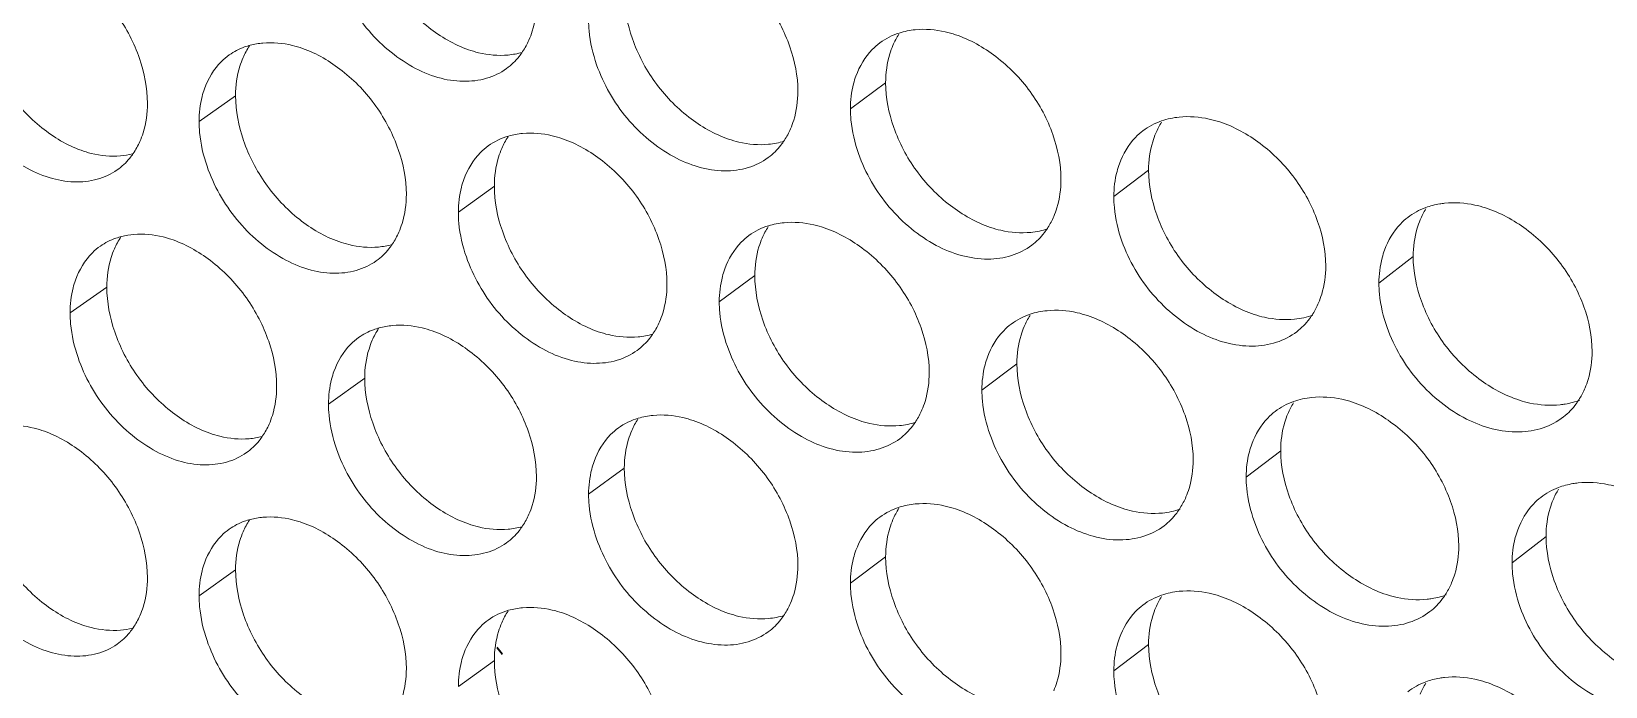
# Model space of a CAD drawing. Header units: millimetres. Extents: x 1177 to 4147, y 93 to 2194.
# Drawn here: x 2652.35 to 2678.5, y 990.17 to 1001.05 of the extents above; entities that cross this region are included whole.
import ezdxf

# ---------------------------------------------------------------- set-up
doc = ezdxf.new("R2010")
doc.units = ezdxf.units.MM
doc.header["$LTSCALE"] = 0.1
doc.layers.get('0').update_dxf_attribs({"lineweight": 13})
doc.layers.add('标注', color=251, linetype='Continuous', lineweight=9)

# ---------------------------------------------------------------- blocks, each defined once
blk = doc.blocks.new('02')
for points, knots in [([(4548.28, 1045.99), (4554.858, 1043.548), (4581.824, 1033.861), (4609.182, 1025.277), (4629.995, 1019.371)], [0, 0, 0, 0, 0.244897, 1, 1, 1, 1]), ([(4562.22, 1036.496), (4567.599, 1034.599), (4589.528, 1027.067), (4611.699, 1020.242), (4628.518, 1015.47)], [0, 0, 0, 0, 0.245995, 1, 1, 1, 1]), ([(4564.445, 1033.116), (4569.602, 1031.31), (4590.604, 1024.141), (4611.826, 1017.618), (4627.916, 1013.043)], [0, 0, 0, 0, 0.246202, 1, 1, 1, 1])]:
    blk.add_open_spline(points, degree=3, knots=knots)
at = {"layer": '标注'}
for p, q in [((4563.046, 1019.811), (4562.18, 1019.198)), ((4578.474, 1020.118), (4577.637, 1019.496)), ((4584.714, 1018.042), (4583.889, 1017.416)), ((4569.187, 1017.662), (4568.333, 1017.045)), ((4590.993, 1015.995), (4590.18, 1015.365)), ((4575.368, 1015.542), (4574.525, 1014.921)), ((4559.99, 1015.271), (4559.119, 1014.66)), ((4581.589, 1013.451), (4580.758, 1012.827)), ((4566.111, 1013.108), (4565.251, 1012.493)), ((4587.849, 1011.39), (4587.03, 1010.762)), ((4572.272, 1010.973), (4571.424, 1010.355)), ((4594.147, 1009.358), (4593.34, 1008.726)), ((4578.474, 1008.868), (4577.637, 1008.246)), ((4563.046, 1008.561), (4562.18, 1007.948)), ((4569.257, 1006.729), (4569.382, 1006.571)), ((4584.714, 1006.792), (4583.889, 1006.166)), ((4569.187, 1006.412), (4568.333, 1005.795)), ((4569.249, 1006.717), (4569.374, 1006.559))]:
    blk.add_line(p, q, dxfattribs=at)
for centre, radius, start, end in [((4592.88, 1016.145), 1.864, 148.3086, 157.2163), ((4593.347, 1013.603), 1.872, 328.517, 337.2337), ((4596.041, 1009.503), 1.872, 148.5566, 157.3156), ((4590.188, 1008.983), 1.864, 328.2673, 337.1333), ((4592.88, 1004.895), 1.864, 148.3086, 157.2163)]:
    blk.add_arc(centre, radius, start, end, dxfattribs=at)
for points, knots in [([(4566.111, 1024.358), (4566.111, 1023.999), (4566.26, 1023.253), (4566.787, 1022.237), (4567.575, 1021.406), (4568.231, 1021.02), (4568.571, 1020.902)], [0, 0, 0, 0, 0.240862, 0.49964, 0.75872, 1, 1, 1, 1]), ([(4576.391, 1019.915), (4576.391, 1020.274), (4576.24, 1021.019), (4575.706, 1022.032), (4574.908, 1022.857), (4574.247, 1023.239), (4573.904, 1023.356)], [0, 0, 0, 0, 0.240262, 0.49858, 0.757854, 1, 1, 1, 1]), ([(4560.954, 1019.632), (4560.954, 1019.991), (4560.805, 1020.738), (4560.281, 1021.755), (4559.498, 1022.59), (4558.846, 1022.981), (4558.508, 1023.102)], [0, 0, 0, 0, 0.241011, 0.500085, 0.759268, 1, 1, 1, 1]), ([(4565.441, 1022.683), (4565.599, 1022.225), (4565.968, 1021.573), (4566.648, 1020.889), (4567.221, 1020.486), (4567.825, 1020.223), (4568.43, 1020.126), (4568.998, 1020.192), (4569.334, 1020.35), (4569.477, 1020.453)], [0, 0, 0, 0, 0.277943, 0.417311, 0.551401, 0.676704, 0.792073, 0.898857, 1, 1, 1, 1]), ([(4572.272, 1022.223), (4572.272, 1021.864), (4572.422, 1021.119), (4572.953, 1020.105), (4573.746, 1019.278), (4574.407, 1018.896), (4574.748, 1018.78)], [0, 0, 0, 0, 0.240565, 0.499043, 0.758159, 1, 1, 1, 1]), ([(4556.945, 1021.988), (4556.945, 1021.629), (4557.093, 1020.882), (4557.613, 1019.863), (4558.393, 1019.028), (4559.043, 1018.636), (4559.38, 1018.515)], [0, 0, 0, 0, 0.241314, 0.500547, 0.759571, 1, 1, 1, 1]), ([(4570.009, 1021.132), (4570.038, 1021.199), (4570.144, 1021.487), (4570.186, 1021.797), (4570.186, 1022.03)], [0, 0, 0, 0, 0.239008, 1, 1, 1, 1]), ([(4571.424, 1021.605), (4571.424, 1021.518), (4571.442, 1021.159), (4571.525, 1020.804), (4571.615, 1020.546)], [0, 0, 0, 0, 0.240052, 1, 1, 1, 1]), ([(4580.133, 1021.258), (4580.053, 1021.285), (4579.743, 1021.372), (4579.414, 1021.399), (4579.178, 1021.376)], [0, 0, 0, 0, 0.262749, 1, 1, 1, 1]), ([(4563.393, 1021.009), (4563.348, 1020.997), (4563.173, 1020.943), (4563.007, 1020.858), (4562.895, 1020.779)], [0, 0, 0, 0, 0.254423, 1, 1, 1, 1]), ([(4564.636, 1020.932), (4564.557, 1020.959), (4564.253, 1021.05), (4563.929, 1021.081), (4563.696, 1021.061)], [0, 0, 0, 0, 0.263409, 1, 1, 1, 1]), ([(4567.099, 1017.474), (4567.099, 1017.832), (4566.949, 1018.578), (4566.421, 1019.594), (4565.632, 1020.425), (4564.976, 1020.812), (4564.636, 1020.932)], [0, 0, 0, 0, 0.240708, 0.499479, 0.758699, 1, 1, 1, 1]), ([(4578.336, 1021.065), (4578.272, 1021.017), (4578.026, 1020.801), (4577.853, 1020.508), (4577.768, 1020.277)], [0, 0, 0, 0, 0.244355, 1, 1, 1, 1]), ([(4578.647, 1021.005), (4578.618, 1020.938), (4578.515, 1020.654), (4578.474, 1020.348), (4578.474, 1020.118)], [0, 0, 0, 0, 0.239472, 1, 1, 1, 1]), ([(4582.635, 1017.829), (4582.635, 1018.188), (4582.483, 1018.933), (4581.945, 1019.944), (4581.142, 1020.765), (4580.477, 1021.143), (4580.133, 1021.258)], [0, 0, 0, 0, 0.239971, 0.497989, 0.757297, 1, 1, 1, 1]), ([(4562.895, 1020.779), (4562.829, 1020.732), (4562.572, 1020.515), (4562.393, 1020.213), (4562.308, 1019.974)], [0, 0, 0, 0, 0.243501, 1, 1, 1, 1]), ([(4563.224, 1020.715), (4563.195, 1020.647), (4563.088, 1020.358), (4563.046, 1020.045), (4563.046, 1019.811)], [0, 0, 0, 0, 0.238574, 1, 1, 1, 1]), ([(4568.571, 1020.902), (4568.65, 1020.875), (4568.955, 1020.785), (4569.279, 1020.755), (4569.512, 1020.776)], [0, 0, 0, 0, 0.263064, 1, 1, 1, 1]), ([(4569.477, 1020.453), (4569.589, 1020.535), (4569.725, 1020.666), (4569.833, 1020.817), (4569.859, 1020.856)], [0, 0, 0, 0, 0.745756, 1, 1, 1, 1]), ([(4571.615, 1020.546), (4571.775, 1020.086), (4572.148, 1019.434), (4572.837, 1018.752), (4573.576, 1018.238), (4574.419, 1017.973), (4575.208, 1018.074), (4575.545, 1018.238), (4575.689, 1018.343)], [0, 0, 0, 0, 0.277722, 0.417137, 0.551389, 0.790935, 0.898263, 1, 1, 1, 1]), ([(4556.256, 1020.318), (4556.412, 1019.861), (4556.774, 1019.211), (4557.443, 1018.523), (4558.006, 1018.116), (4558.601, 1017.847), (4559.198, 1017.741), (4559.76, 1017.797), (4560.093, 1017.949), (4560.235, 1018.049)], [0, 0, 0, 0, 0.27906, 0.418751, 0.552974, 0.678194, 0.793225, 0.899482, 1, 1, 1, 1]), ([(4577.768, 1020.277), (4577.747, 1020.217), (4577.668, 1019.964), (4577.637, 1019.697), (4577.637, 1019.496)], [0, 0, 0, 0, 0.240623, 1, 1, 1, 1]), ([(4562.308, 1019.974), (4562.287, 1019.915), (4562.21, 1019.663), (4562.18, 1019.398), (4562.18, 1019.198)], [0, 0, 0, 0, 0.240105, 1, 1, 1, 1]), ([(4563.046, 1019.811), (4563.046, 1019.451), (4563.194, 1018.706), (4563.719, 1017.688), (4564.504, 1016.856), (4565.158, 1016.468), (4565.497, 1016.349)], [0, 0, 0, 0, 0.241011, 0.499941, 0.759002, 1, 1, 1, 1]), ([(4576.216, 1019.024), (4576.245, 1019.091), (4576.35, 1019.376), (4576.391, 1019.684), (4576.391, 1019.915)], [0, 0, 0, 0, 0.239367, 1, 1, 1, 1]), ([(4578.474, 1020.118), (4578.474, 1019.759), (4578.624, 1019.015), (4579.159, 1018.002), (4579.958, 1017.179), (4580.622, 1016.8), (4580.965, 1016.686)], [0, 0, 0, 0, 0.240273, 0.498452, 0.757602, 1, 1, 1, 1]), ([(4560.773, 1018.724), (4560.803, 1018.791), (4560.912, 1019.082), (4560.954, 1019.396), (4560.954, 1019.632)], [0, 0, 0, 0, 0.238464, 1, 1, 1, 1]), ([(4577.637, 1019.496), (4577.637, 1019.409), (4577.655, 1019.05), (4577.739, 1018.695), (4577.829, 1018.437)], [0, 0, 0, 0, 0.240141, 1, 1, 1, 1]), ([(4562.18, 1019.198), (4562.18, 1019.112), (4562.198, 1018.752), (4562.28, 1018.396), (4562.369, 1018.138)], [0, 0, 0, 0, 0.239921, 1, 1, 1, 1]), ([(4586.401, 1019.19), (4586.32, 1019.216), (4586.008, 1019.302), (4585.677, 1019.328), (4585.44, 1019.304)], [0, 0, 0, 0, 0.262494, 1, 1, 1, 1]), ([(4588.919, 1015.773), (4588.919, 1016.131), (4588.766, 1016.876), (4588.224, 1017.885), (4587.415, 1018.703), (4586.746, 1019.077), (4586.401, 1019.19)], [0, 0, 0, 0, 0.239683, 0.497404, 0.756744, 1, 1, 1, 1]), ([(4570.805, 1018.79), (4570.725, 1018.818), (4570.419, 1018.907), (4570.093, 1018.936), (4569.859, 1018.915)], [0, 0, 0, 0, 0.263141, 1, 1, 1, 1]), ([(4573.284, 1015.344), (4573.284, 1015.703), (4573.133, 1016.448), (4572.601, 1017.462), (4571.806, 1018.289), (4571.146, 1018.673), (4570.805, 1018.79)], [0, 0, 0, 0, 0.24041, 0.498878, 0.758134, 1, 1, 1, 1]), ([(4574.748, 1018.78), (4574.828, 1018.753), (4575.135, 1018.664), (4575.461, 1018.636), (4575.695, 1018.658)], [0, 0, 0, 0, 0.262803, 1, 1, 1, 1]), ([(4575.689, 1018.343), (4575.801, 1018.427), (4575.937, 1018.561), (4576.045, 1018.714), (4576.071, 1018.754)], [0, 0, 0, 0, 0.745833, 1, 1, 1, 1]), ([(4584.581, 1018.979), (4584.518, 1018.931), (4584.276, 1018.716), (4584.106, 1018.427), (4584.022, 1018.198)], [0, 0, 0, 0, 0.244673, 1, 1, 1, 1]), ([(4584.885, 1018.921), (4584.857, 1018.855), (4584.755, 1018.573), (4584.714, 1018.27), (4584.714, 1018.042)], [0, 0, 0, 0, 0.239824, 1, 1, 1, 1]), ([(4559.38, 1018.515), (4559.459, 1018.488), (4559.76, 1018.396), (4560.081, 1018.364), (4560.312, 1018.383)], [0, 0, 0, 0, 0.263467, 1, 1, 1, 1]), ([(4560.235, 1018.049), (4560.347, 1018.127), (4560.482, 1018.255), (4560.591, 1018.402), (4560.617, 1018.441)], [0, 0, 0, 0, 0.745636, 1, 1, 1, 1]), ([(4569.042, 1018.622), (4568.976, 1018.574), (4568.724, 1018.358), (4568.547, 1018.06), (4568.462, 1017.824)], [0, 0, 0, 0, 0.243853, 1, 1, 1, 1]), ([(4569.363, 1018.559), (4569.334, 1018.492), (4569.228, 1018.205), (4569.187, 1017.895), (4569.187, 1017.662)], [0, 0, 0, 0, 0.238936, 1, 1, 1, 1]), ([(4577.829, 1018.437), (4577.99, 1017.977), (4578.368, 1017.324), (4579.064, 1016.645), (4579.812, 1016.134), (4580.663, 1015.876), (4581.458, 1015.987), (4581.797, 1016.155), (4581.94, 1016.263)], [0, 0, 0, 0, 0.276999, 0.416207, 0.550378, 0.790192, 0.897861, 1, 1, 1, 1]), ([(4562.369, 1018.138), (4562.526, 1017.68), (4562.893, 1017.029), (4563.57, 1016.343), (4564.139, 1015.939), (4564.74, 1015.674), (4565.343, 1015.573), (4565.908, 1015.636), (4566.244, 1015.792), (4566.386, 1015.895)], [0, 0, 0, 0, 0.278313, 0.417788, 0.551922, 0.677197, 0.792453, 0.899064, 1, 1, 1, 1]), ([(4584.022, 1018.198), (4584, 1018.138), (4583.921, 1017.885), (4583.889, 1017.617), (4583.889, 1017.416)], [0, 0, 0, 0, 0.240834, 1, 1, 1, 1]), ([(4584.714, 1018.042), (4584.714, 1017.684), (4584.866, 1016.939), (4585.404, 1015.929), (4586.209, 1015.109), (4586.876, 1014.734), (4587.221, 1014.622)], [0, 0, 0, 0, 0.239985, 0.497867, 0.757051, 1, 1, 1, 1]), ([(4568.462, 1017.824), (4568.441, 1017.764), (4568.363, 1017.512), (4568.333, 1017.246), (4568.333, 1017.045)], [0, 0, 0, 0, 0.240311, 1, 1, 1, 1]), ([(4569.187, 1017.662), (4569.187, 1017.303), (4569.336, 1016.557), (4569.865, 1015.542), (4570.656, 1014.714), (4571.314, 1014.329), (4571.654, 1014.212)], [0, 0, 0, 0, 0.240713, 0.499341, 0.758439, 1, 1, 1, 1]), ([(4582.462, 1016.945), (4582.491, 1017.012), (4582.594, 1017.295), (4582.635, 1017.6), (4582.635, 1017.829)], [0, 0, 0, 0, 0.23972, 1, 1, 1, 1]), ([(4566.92, 1016.572), (4566.949, 1016.639), (4567.057, 1016.928), (4567.099, 1017.239), (4567.099, 1017.474)], [0, 0, 0, 0, 0.238828, 1, 1, 1, 1]), ([(4583.889, 1017.416), (4583.889, 1017.329), (4583.907, 1016.97), (4583.991, 1016.616), (4584.082, 1016.358)], [0, 0, 0, 0, 0.240231, 1, 1, 1, 1]), ([(4591.74, 1017.26), (4591.701, 1017.256), (4591.549, 1017.236), (4591.398, 1017.197), (4591.291, 1017.158)], [0, 0, 0, 0, 0.255136, 1, 1, 1, 1]), ([(4592.707, 1017.151), (4592.626, 1017.177), (4592.311, 1017.262), (4591.979, 1017.286), (4591.74, 1017.26)], [0, 0, 0, 0, 0.262243, 1, 1, 1, 1]), ([(4568.333, 1017.045), (4568.333, 1016.959), (4568.35, 1016.599), (4568.433, 1016.244), (4568.523, 1015.986)], [0, 0, 0, 0, 0.240008, 1, 1, 1, 1]), ([(4577.014, 1016.678), (4576.934, 1016.705), (4576.625, 1016.793), (4576.297, 1016.821), (4576.062, 1016.799)], [0, 0, 0, 0, 0.262879, 1, 1, 1, 1]), ([(4590.864, 1016.923), (4590.802, 1016.875), (4590.565, 1016.66), (4590.397, 1016.375), (4590.314, 1016.15)], [0, 0, 0, 0, 0.244977, 1, 1, 1, 1]), ([(4591.161, 1016.867), (4591.134, 1016.801), (4591.033, 1016.521), (4590.993, 1016.221), (4590.993, 1015.995)], [0, 0, 0, 0, 0.240171, 1, 1, 1, 1]), ([(4595.24, 1013.746), (4595.24, 1014.104), (4595.086, 1014.848), (4594.541, 1015.855), (4593.727, 1016.67), (4593.054, 1017.04), (4592.707, 1017.151)], [0, 0, 0, 0, 0.239401, 0.496825, 0.756197, 1, 1, 1, 1]), ([(4560.343, 1016.472), (4560.297, 1016.46), (4560.119, 1016.407), (4559.95, 1016.323), (4559.837, 1016.244)], [0, 0, 0, 0, 0.254587, 1, 1, 1, 1]), ([(4561.567, 1016.388), (4561.488, 1016.416), (4561.185, 1016.507), (4560.862, 1016.539), (4560.63, 1016.519)], [0, 0, 0, 0, 0.263544, 1, 1, 1, 1]), ([(4575.228, 1016.493), (4575.163, 1016.446), (4574.915, 1016.229), (4574.741, 1015.935), (4574.657, 1015.702)], [0, 0, 0, 0, 0.244191, 1, 1, 1, 1]), ([(4575.542, 1016.433), (4575.514, 1016.366), (4575.409, 1016.08), (4575.368, 1015.773), (4575.368, 1015.542)], [0, 0, 0, 0, 0.239294, 1, 1, 1, 1]), ([(4579.508, 1013.243), (4579.508, 1013.602), (4579.357, 1014.347), (4578.821, 1015.359), (4578.02, 1016.183), (4577.357, 1016.563), (4577.014, 1016.678)], [0, 0, 0, 0, 0.240116, 0.498284, 0.757575, 1, 1, 1, 1]), ([(4580.965, 1016.686), (4581.045, 1016.659), (4581.355, 1016.572), (4581.682, 1016.546), (4581.918, 1016.569)], [0, 0, 0, 0, 0.262546, 1, 1, 1, 1]), ([(4581.94, 1016.263), (4582.053, 1016.348), (4582.189, 1016.485), (4582.297, 1016.64), (4582.323, 1016.681)], [0, 0, 0, 0, 0.745908, 1, 1, 1, 1]), ([(4559.837, 1016.244), (4559.77, 1016.196), (4559.511, 1015.979), (4559.332, 1015.676), (4559.246, 1015.436)], [0, 0, 0, 0, 0.243319, 1, 1, 1, 1]), ([(4560.17, 1016.178), (4560.14, 1016.111), (4560.032, 1015.82), (4559.99, 1015.507), (4559.99, 1015.271)], [0, 0, 0, 0, 0.238392, 1, 1, 1, 1]), ([(4564.021, 1012.924), (4564.021, 1013.283), (4563.872, 1014.029), (4563.346, 1015.046), (4562.56, 1015.879), (4561.905, 1016.268), (4561.567, 1016.388)], [0, 0, 0, 0, 0.240859, 0.499781, 0.758983, 1, 1, 1, 1]), ([(4565.497, 1016.349), (4565.576, 1016.322), (4565.88, 1016.231), (4566.203, 1016.201), (4566.435, 1016.221)], [0, 0, 0, 0, 0.263197, 1, 1, 1, 1]), ([(4566.386, 1015.895), (4566.498, 1015.975), (4566.634, 1016.105), (4566.742, 1016.255), (4566.769, 1016.294)], [0, 0, 0, 0, 0.745717, 1, 1, 1, 1]), ([(4584.082, 1016.358), (4584.245, 1015.897), (4584.628, 1015.244), (4585.332, 1014.566), (4586.088, 1014.059), (4586.948, 1013.809), (4587.747, 1013.929), (4588.087, 1014.102), (4588.231, 1014.212)], [0, 0, 0, 0, 0.276284, 0.41529, 0.549381, 0.789463, 0.897466, 1, 1, 1, 1]), ([(4590.314, 1016.15), (4590.292, 1016.089), (4590.212, 1015.835), (4590.18, 1015.567), (4590.18, 1015.365)], [0, 0, 0, 0, 0.241046, 1, 1, 1, 1]), ([(4568.523, 1015.986), (4568.682, 1015.527), (4569.053, 1014.875), (4569.737, 1014.192), (4570.312, 1013.791), (4570.92, 1013.53), (4571.528, 1013.435), (4572.098, 1013.504), (4572.435, 1013.665), (4572.578, 1013.77)], [0, 0, 0, 0, 0.277575, 0.416837, 0.550884, 0.676215, 0.791695, 0.898653, 1, 1, 1, 1]), ([(4574.657, 1015.702), (4574.635, 1015.642), (4574.557, 1015.389), (4574.525, 1015.122), (4574.525, 1014.921)], [0, 0, 0, 0, 0.240519, 1, 1, 1, 1]), ([(4588.748, 1014.897), (4588.776, 1014.963), (4588.878, 1015.244), (4588.919, 1015.546), (4588.919, 1015.773)], [0, 0, 0, 0, 0.24007, 1, 1, 1, 1]), ([(4590.993, 1015.995), (4590.993, 1015.637), (4591.146, 1014.893), (4591.688, 1013.885), (4592.498, 1013.069), (4593.169, 1012.698), (4593.516, 1012.587)], [0, 0, 0, 0, 0.239702, 0.497289, 0.756504, 1, 1, 1, 1]), ([(4559.246, 1015.436), (4559.225, 1015.376), (4559.149, 1015.125), (4559.119, 1014.86), (4559.119, 1014.66)], [0, 0, 0, 0, 0.240003, 1, 1, 1, 1]), ([(4573.107, 1014.449), (4573.136, 1014.516), (4573.242, 1014.803), (4573.284, 1015.112), (4573.284, 1015.344)], [0, 0, 0, 0, 0.239188, 1, 1, 1, 1]), ([(4575.368, 1015.542), (4575.368, 1015.183), (4575.518, 1014.438), (4576.051, 1013.425), (4576.847, 1012.6), (4577.509, 1012.219), (4577.852, 1012.104)], [0, 0, 0, 0, 0.240418, 0.498747, 0.75788, 1, 1, 1, 1]), ([(4590.18, 1015.365), (4590.18, 1015.279), (4590.198, 1014.92), (4590.283, 1014.566), (4590.375, 1014.309)], [0, 0, 0, 0, 0.240323, 1, 1, 1, 1]), ([(4559.99, 1015.271), (4559.99, 1014.911), (4560.138, 1014.165), (4560.661, 1013.147), (4561.443, 1012.313), (4562.096, 1011.924), (4562.434, 1011.804)], [0, 0, 0, 0, 0.241162, 0.500244, 0.759286, 1, 1, 1, 1]), ([(4559.119, 1014.66), (4559.119, 1014.574), (4559.136, 1014.214), (4559.219, 1013.858), (4559.307, 1013.599)], [0, 0, 0, 0, 0.239878, 1, 1, 1, 1]), ([(4574.525, 1014.921), (4574.525, 1014.835), (4574.543, 1014.476), (4574.627, 1014.121), (4574.717, 1013.863)], [0, 0, 0, 0, 0.240096, 1, 1, 1, 1]), ([(4583.262, 1014.595), (4583.181, 1014.622), (4582.87, 1014.709), (4582.541, 1014.735), (4582.304, 1014.711)], [0, 0, 0, 0, 0.262621, 1, 1, 1, 1]), ([(4585.772, 1011.172), (4585.772, 1011.531), (4585.62, 1012.275), (4585.08, 1013.285), (4584.274, 1014.105), (4583.607, 1014.482), (4583.262, 1014.595)], [0, 0, 0, 0, 0.239826, 0.497695, 0.75702, 1, 1, 1, 1]), ([(4587.221, 1014.622), (4587.302, 1014.595), (4587.613, 1014.51), (4587.943, 1014.485), (4588.18, 1014.509)], [0, 0, 0, 0, 0.262294, 1, 1, 1, 1]), ([(4588.231, 1014.212), (4588.344, 1014.299), (4588.48, 1014.439), (4588.588, 1014.597), (4588.614, 1014.638)], [0, 0, 0, 0, 0.74598, 1, 1, 1, 1]), ([(4566.453, 1014.302), (4566.409, 1014.29), (4566.236, 1014.235), (4566.073, 1014.151), (4565.963, 1014.072)], [0, 0, 0, 0, 0.254263, 1, 1, 1, 1]), ([(4567.715, 1014.232), (4567.636, 1014.26), (4567.331, 1014.35), (4567.006, 1014.38), (4566.773, 1014.359)], [0, 0, 0, 0, 0.263274, 1, 1, 1, 1]), ([(4570.186, 1010.78), (4570.186, 1011.139), (4570.036, 1011.885), (4569.506, 1012.9), (4568.714, 1013.728), (4568.056, 1014.114), (4567.715, 1014.232)], [0, 0, 0, 0, 0.240558, 0.499178, 0.758416, 1, 1, 1, 1]), ([(4571.654, 1014.212), (4571.734, 1014.185), (4572.04, 1014.096), (4572.365, 1014.067), (4572.599, 1014.089)], [0, 0, 0, 0, 0.262933, 1, 1, 1, 1]), ([(4581.453, 1014.393), (4581.39, 1014.345), (4581.146, 1014.13), (4580.974, 1013.839), (4580.89, 1013.609)], [0, 0, 0, 0, 0.244516, 1, 1, 1, 1]), ([(4581.761, 1014.334), (4581.733, 1014.268), (4581.63, 1013.985), (4581.589, 1013.68), (4581.589, 1013.451)], [0, 0, 0, 0, 0.239648, 1, 1, 1, 1]), ([(4590.375, 1014.309), (4590.539, 1013.847), (4590.926, 1013.192), (4591.638, 1012.518), (4592.403, 1012.014), (4593.271, 1011.772), (4594.075, 1011.901), (4594.417, 1012.079), (4594.561, 1012.192)], [0, 0, 0, 0, 0.275578, 0.414386, 0.548399, 0.788745, 0.897079, 1, 1, 1, 1]), ([(4565.963, 1014.072), (4565.897, 1014.025), (4565.643, 1013.808), (4565.465, 1013.508), (4565.38, 1013.27)], [0, 0, 0, 0, 0.243679, 1, 1, 1, 1]), ([(4566.289, 1014.009), (4566.26, 1013.941), (4566.153, 1013.653), (4566.111, 1013.342), (4566.111, 1013.108)], [0, 0, 0, 0, 0.238756, 1, 1, 1, 1]), ([(4572.578, 1013.77), (4572.69, 1013.852), (4572.826, 1013.985), (4572.934, 1014.137), (4572.96, 1014.176)], [0, 0, 0, 0, 0.745795, 1, 1, 1, 1]), ([(4574.717, 1013.863), (4574.878, 1013.403), (4575.253, 1012.751), (4575.946, 1012.07), (4576.689, 1011.557), (4577.536, 1011.296), (4578.328, 1011.402), (4578.666, 1011.567), (4578.809, 1011.674)], [0, 0, 0, 0, 0.277359, 0.41667, 0.550882, 0.790562, 0.898061, 1, 1, 1, 1]), ([(4559.307, 1013.599), (4559.464, 1013.142), (4559.828, 1012.491), (4560.501, 1011.804), (4561.067, 1011.399), (4561.665, 1011.132), (4562.265, 1011.028), (4562.829, 1011.088), (4563.163, 1011.242), (4563.306, 1011.343)], [0, 0, 0, 0, 0.278686, 0.418268, 0.552446, 0.677694, 0.792838, 0.899272, 1, 1, 1, 1]), ([(4580.89, 1013.609), (4580.868, 1013.549), (4580.789, 1013.296), (4580.758, 1013.028), (4580.758, 1012.827)], [0, 0, 0, 0, 0.240728, 1, 1, 1, 1]), ([(4581.589, 1013.451), (4581.589, 1013.093), (4581.74, 1012.348), (4582.276, 1011.337), (4583.078, 1010.515), (4583.744, 1010.139), (4584.088, 1010.025)], [0, 0, 0, 0, 0.240129, 0.498159, 0.757326, 1, 1, 1, 1]), ([(4595.073, 1012.878), (4595.1, 1012.944), (4595.2, 1013.223), (4595.24, 1013.522), (4595.24, 1013.746)], [0, 0, 0, 0, 0.240415, 1, 1, 1, 1]), ([(4565.38, 1013.27), (4565.359, 1013.211), (4565.282, 1012.959), (4565.251, 1012.693), (4565.251, 1012.493)], [0, 0, 0, 0, 0.240208, 1, 1, 1, 1]), ([(4566.111, 1013.108), (4566.111, 1012.749), (4566.26, 1012.003), (4566.787, 1010.987), (4567.575, 1010.156), (4568.231, 1009.77), (4568.571, 1009.652)], [0, 0, 0, 0, 0.240862, 0.49964, 0.75872, 1, 1, 1, 1]), ([(4579.334, 1012.356), (4579.363, 1012.422), (4579.467, 1012.707), (4579.508, 1013.013), (4579.508, 1013.243)], [0, 0, 0, 0, 0.239544, 1, 1, 1, 1]), ([(4563.842, 1012.019), (4563.871, 1012.087), (4563.979, 1012.376), (4564.021, 1012.689), (4564.021, 1012.924)], [0, 0, 0, 0, 0.238646, 1, 1, 1, 1]), ([(4580.758, 1012.827), (4580.758, 1012.741), (4580.776, 1012.381), (4580.86, 1012.027), (4580.951, 1011.769)], [0, 0, 0, 0, 0.240186, 1, 1, 1, 1]), ([(4565.251, 1012.493), (4565.251, 1012.407), (4565.269, 1012.047), (4565.352, 1011.692), (4565.441, 1011.433)], [0, 0, 0, 0, 0.239965, 1, 1, 1, 1]), ([(4587.717, 1012.322), (4587.655, 1012.274), (4587.416, 1012.059), (4587.247, 1011.773), (4587.163, 1011.545)], [0, 0, 0, 0, 0.244827, 1, 1, 1, 1]), ([(4589.549, 1012.542), (4589.468, 1012.568), (4589.155, 1012.653), (4588.824, 1012.678), (4588.585, 1012.653)], [0, 0, 0, 0, 0.262368, 1, 1, 1, 1]), ([(4592.075, 1009.131), (4592.075, 1009.489), (4591.921, 1010.233), (4591.378, 1011.241), (4590.566, 1012.057), (4589.896, 1012.43), (4589.549, 1012.542)], [0, 0, 0, 0, 0.239541, 0.497113, 0.75647, 1, 1, 1, 1]), ([(4593.516, 1012.587), (4593.597, 1012.561), (4593.911, 1012.477), (4594.242, 1012.454), (4594.481, 1012.479)], [0, 0, 0, 0, 0.262046, 1, 1, 1, 1]), ([(4594.481, 1012.479), (4594.521, 1012.483), (4594.68, 1012.505), (4594.837, 1012.547), (4594.948, 1012.589)], [0, 0, 0, 0, 0.25521, 1, 1, 1, 1]), ([(4594.561, 1012.192), (4594.674, 1012.281), (4594.81, 1012.423), (4594.917, 1012.583), (4594.943, 1012.625)], [0, 0, 0, 0, 0.746051, 1, 1, 1, 1]), ([(4558.508, 1011.852), (4558.429, 1011.88), (4558.127, 1011.972), (4557.806, 1012.004), (4557.574, 1011.985)], [0, 0, 0, 0, 0.263682, 1, 1, 1, 1]), ([(4573.904, 1012.106), (4573.825, 1012.133), (4573.517, 1012.221), (4573.19, 1012.25), (4572.955, 1012.228)], [0, 0, 0, 0, 0.263009, 1, 1, 1, 1]), ([(4576.391, 1008.665), (4576.391, 1009.024), (4576.24, 1009.769), (4575.706, 1010.782), (4574.908, 1011.607), (4574.247, 1011.989), (4573.904, 1012.106)], [0, 0, 0, 0, 0.240262, 0.49858, 0.757854, 1, 1, 1, 1]), ([(4577.852, 1012.104), (4577.931, 1012.077), (4578.24, 1011.989), (4578.567, 1011.962), (4578.802, 1011.985)], [0, 0, 0, 0, 0.262674, 1, 1, 1, 1]), ([(4578.809, 1011.674), (4578.922, 1011.759), (4579.058, 1011.894), (4579.166, 1012.048), (4579.192, 1012.089)], [0, 0, 0, 0, 0.74587, 1, 1, 1, 1]), ([(4588.018, 1012.265), (4587.99, 1012.199), (4587.889, 1011.918), (4587.849, 1011.617), (4587.849, 1011.39)], [0, 0, 0, 0, 0.239998, 1, 1, 1, 1]), ([(4560.954, 1008.382), (4560.954, 1008.741), (4560.805, 1009.488), (4560.281, 1010.505), (4559.498, 1011.34), (4558.846, 1011.731), (4558.508, 1011.852)], [0, 0, 0, 0, 0.241011, 0.500085, 0.759268, 1, 1, 1, 1]), ([(4562.434, 1011.804), (4562.512, 1011.776), (4562.815, 1011.685), (4563.137, 1011.654), (4563.369, 1011.674)], [0, 0, 0, 0, 0.263331, 1, 1, 1, 1]), ([(4563.306, 1011.343), (4563.418, 1011.422), (4563.553, 1011.552), (4563.662, 1011.7), (4563.688, 1011.739)], [0, 0, 0, 0, 0.745677, 1, 1, 1, 1]), ([(4572.13, 1011.929), (4572.065, 1011.881), (4571.814, 1011.665), (4571.639, 1011.369), (4571.554, 1011.134)], [0, 0, 0, 0, 0.244024, 1, 1, 1, 1]), ([(4572.448, 1011.867), (4572.419, 1011.8), (4572.314, 1011.514), (4572.272, 1011.205), (4572.272, 1010.973)], [0, 0, 0, 0, 0.239116, 1, 1, 1, 1]), ([(4580.951, 1011.769), (4581.113, 1011.309), (4581.493, 1010.655), (4582.193, 1009.977), (4582.945, 1009.468), (4583.801, 1009.214), (4584.598, 1009.329), (4584.937, 1009.499), (4585.081, 1009.609)], [0, 0, 0, 0, 0.27664, 0.415747, 0.549878, 0.789826, 0.897663, 1, 1, 1, 1]), ([(4565.441, 1011.433), (4565.599, 1010.975), (4565.968, 1010.323), (4566.648, 1009.639), (4567.221, 1009.236), (4567.825, 1008.973), (4568.43, 1008.876), (4568.998, 1008.942), (4569.334, 1009.1), (4569.477, 1009.203)], [0, 0, 0, 0, 0.277943, 0.417311, 0.551401, 0.676704, 0.792073, 0.898857, 1, 1, 1, 1]), ([(4587.163, 1011.545), (4587.141, 1011.485), (4587.062, 1011.231), (4587.03, 1010.963), (4587.03, 1010.762)], [0, 0, 0, 0, 0.24094, 1, 1, 1, 1]), ([(4587.849, 1011.39), (4587.849, 1011.032), (4588.001, 1010.287), (4588.541, 1009.278), (4589.349, 1008.46), (4590.018, 1008.087), (4590.364, 1007.976)], [0, 0, 0, 0, 0.239843, 0.497577, 0.756777, 1, 1, 1, 1]), ([(4571.554, 1011.134), (4571.533, 1011.074), (4571.455, 1010.822), (4571.424, 1010.555), (4571.424, 1010.355)], [0, 0, 0, 0, 0.240415, 1, 1, 1, 1]), ([(4572.272, 1010.973), (4572.272, 1010.614), (4572.422, 1009.869), (4572.953, 1008.855), (4573.746, 1008.028), (4574.407, 1007.646), (4574.748, 1007.53)], [0, 0, 0, 0, 0.240565, 0.499043, 0.758159, 1, 1, 1, 1]), ([(4585.601, 1010.292), (4585.629, 1010.359), (4585.731, 1010.641), (4585.772, 1010.944), (4585.772, 1011.172)], [0, 0, 0, 0, 0.239896, 1, 1, 1, 1]), ([(4556.945, 1010.738), (4556.945, 1010.379), (4557.093, 1009.632), (4557.613, 1008.613), (4558.393, 1007.778), (4559.043, 1007.386), (4559.38, 1007.265)], [0, 0, 0, 0, 0.241314, 0.500547, 0.759571, 1, 1, 1, 1]), ([(4570.009, 1009.882), (4570.038, 1009.949), (4570.144, 1010.237), (4570.186, 1010.547), (4570.186, 1010.78)], [0, 0, 0, 0, 0.239008, 1, 1, 1, 1]), ([(4587.03, 1010.762), (4587.03, 1010.675), (4587.048, 1010.316), (4587.132, 1009.962), (4587.224, 1009.705)], [0, 0, 0, 0, 0.240277, 1, 1, 1, 1]), ([(4594.905, 1010.625), (4594.864, 1010.621), (4594.706, 1010.599), (4594.55, 1010.558), (4594.439, 1010.516)], [0, 0, 0, 0, 0.255282, 1, 1, 1, 1]), ([(4595.875, 1010.518), (4595.793, 1010.544), (4595.477, 1010.628), (4595.144, 1010.651), (4594.905, 1010.625)], [0, 0, 0, 0, 0.26212, 1, 1, 1, 1]), ([(4571.424, 1010.355), (4571.424, 1010.268), (4571.442, 1009.909), (4571.525, 1009.554), (4571.615, 1009.296)], [0, 0, 0, 0, 0.240052, 1, 1, 1, 1]), ([(4580.133, 1010.008), (4580.053, 1010.035), (4579.743, 1010.122), (4579.414, 1010.149), (4579.178, 1010.126)], [0, 0, 0, 0, 0.262749, 1, 1, 1, 1]), ([(4594.02, 1010.281), (4593.959, 1010.233), (4593.724, 1010.018), (4593.557, 1009.736), (4593.475, 1009.511)], [0, 0, 0, 0, 0.245125, 1, 1, 1, 1]), ([(4594.314, 1010.225), (4594.286, 1010.16), (4594.187, 1009.881), (4594.147, 1009.583), (4594.147, 1009.358)], [0, 0, 0, 0, 0.240343, 1, 1, 1, 1]), ([(4563.393, 1009.759), (4563.348, 1009.747), (4563.173, 1009.693), (4563.007, 1009.608), (4562.895, 1009.529)], [0, 0, 0, 0, 0.254423, 1, 1, 1, 1]), ([(4564.636, 1009.682), (4564.557, 1009.709), (4564.253, 1009.8), (4563.929, 1009.831), (4563.696, 1009.811)], [0, 0, 0, 0, 0.263409, 1, 1, 1, 1]), ([(4578.336, 1009.815), (4578.272, 1009.767), (4578.026, 1009.551), (4577.853, 1009.258), (4577.768, 1009.027)], [0, 0, 0, 0, 0.244355, 1, 1, 1, 1]), ([(4578.647, 1009.755), (4578.618, 1009.688), (4578.515, 1009.404), (4578.474, 1009.098), (4578.474, 1008.868)], [0, 0, 0, 0, 0.239472, 1, 1, 1, 1]), ([(4582.635, 1006.579), (4582.635, 1006.938), (4582.483, 1007.683), (4581.945, 1008.694), (4581.142, 1009.515), (4580.477, 1009.893), (4580.133, 1010.008)], [0, 0, 0, 0, 0.239971, 0.497989, 0.757297, 1, 1, 1, 1]), ([(4584.088, 1010.025), (4584.169, 1009.999), (4584.479, 1009.912), (4584.808, 1009.887), (4585.044, 1009.911)], [0, 0, 0, 0, 0.262419, 1, 1, 1, 1]), ([(4585.081, 1009.609), (4585.194, 1009.695), (4585.329, 1009.833), (4585.438, 1009.99), (4585.463, 1010.031)], [0, 0, 0, 0, 0.745944, 1, 1, 1, 1]), ([(4562.895, 1009.529), (4562.829, 1009.482), (4562.572, 1009.265), (4562.393, 1008.963), (4562.308, 1008.724)], [0, 0, 0, 0, 0.243501, 1, 1, 1, 1]), ([(4563.224, 1009.465), (4563.195, 1009.397), (4563.088, 1009.108), (4563.046, 1008.795), (4563.046, 1008.561)], [0, 0, 0, 0, 0.238574, 1, 1, 1, 1]), ([(4567.099, 1006.224), (4567.099, 1006.582), (4566.949, 1007.328), (4566.421, 1008.344), (4565.632, 1009.175), (4564.976, 1009.562), (4564.636, 1009.682)], [0, 0, 0, 0, 0.240708, 0.499479, 0.758699, 1, 1, 1, 1]), ([(4568.571, 1009.652), (4568.65, 1009.625), (4568.955, 1009.535), (4569.279, 1009.505), (4569.512, 1009.526)], [0, 0, 0, 0, 0.263064, 1, 1, 1, 1]), ([(4569.477, 1009.203), (4569.589, 1009.285), (4569.725, 1009.416), (4569.833, 1009.567), (4569.859, 1009.606)], [0, 0, 0, 0, 0.745756, 1, 1, 1, 1]), ([(4587.224, 1009.705), (4587.388, 1009.243), (4587.772, 1008.589), (4588.48, 1007.913), (4589.24, 1007.408), (4590.104, 1007.162), (4590.906, 1007.286), (4591.247, 1007.461), (4591.391, 1007.573)], [0, 0, 0, 0, 0.27593, 0.414836, 0.548888, 0.789102, 0.897272, 1, 1, 1, 1]), ([(4593.475, 1009.511), (4593.452, 1009.451), (4593.372, 1009.197), (4593.34, 1008.928), (4593.34, 1008.726)], [0, 0, 0, 0, 0.241152, 1, 1, 1, 1]), ([(4594.147, 1009.358), (4594.147, 1009), (4594.3, 1008.256), (4594.844, 1007.249), (4595.657, 1006.435), (4596.33, 1006.066), (4596.677, 1005.956)], [0, 0, 0, 0, 0.239562, 0.497002, 0.756233, 1, 1, 1, 1]), ([(4556.256, 1009.068), (4556.412, 1008.611), (4556.774, 1007.961), (4557.443, 1007.273), (4558.006, 1006.866), (4558.601, 1006.597), (4559.198, 1006.491), (4559.76, 1006.547), (4560.093, 1006.699), (4560.235, 1006.799)], [0, 0, 0, 0, 0.27906, 0.418751, 0.552974, 0.678194, 0.793225, 0.899482, 1, 1, 1, 1]), ([(4571.615, 1009.296), (4571.775, 1008.836), (4572.148, 1008.184), (4572.837, 1007.502), (4573.576, 1006.988), (4574.419, 1006.723), (4575.208, 1006.824), (4575.545, 1006.988), (4575.689, 1007.093)], [0, 0, 0, 0, 0.277722, 0.417137, 0.551389, 0.790935, 0.898263, 1, 1, 1, 1]), ([(4577.768, 1009.027), (4577.747, 1008.967), (4577.668, 1008.714), (4577.637, 1008.447), (4577.637, 1008.246)], [0, 0, 0, 0, 0.240623, 1, 1, 1, 1]), ([(4591.906, 1008.259), (4591.934, 1008.325), (4592.034, 1008.605), (4592.075, 1008.905), (4592.075, 1009.131)], [0, 0, 0, 0, 0.240243, 1, 1, 1, 1]), ([(4562.308, 1008.724), (4562.287, 1008.665), (4562.21, 1008.413), (4562.18, 1008.148), (4562.18, 1007.948)], [0, 0, 0, 0, 0.240105, 1, 1, 1, 1]), ([(4576.216, 1007.774), (4576.245, 1007.841), (4576.35, 1008.126), (4576.391, 1008.434), (4576.391, 1008.665)], [0, 0, 0, 0, 0.239367, 1, 1, 1, 1]), ([(4578.474, 1008.868), (4578.474, 1008.509), (4578.624, 1007.765), (4579.159, 1006.752), (4579.958, 1005.929), (4580.622, 1005.55), (4580.965, 1005.436)], [0, 0, 0, 0, 0.240273, 0.498452, 0.757602, 1, 1, 1, 1]), ([(4593.34, 1008.726), (4593.34, 1008.64), (4593.358, 1008.281), (4593.443, 1007.927), (4593.535, 1007.67)], [0, 0, 0, 0, 0.240369, 1, 1, 1, 1]), ([(4560.773, 1007.474), (4560.803, 1007.541), (4560.912, 1007.832), (4560.954, 1008.146), (4560.954, 1008.382)], [0, 0, 0, 0, 0.238464, 1, 1, 1, 1]), ([(4563.046, 1008.561), (4563.046, 1008.201), (4563.194, 1007.456), (4563.719, 1006.438), (4564.504, 1005.606), (4565.158, 1005.218), (4565.497, 1005.099)], [0, 0, 0, 0, 0.241011, 0.499941, 0.759002, 1, 1, 1, 1]), ([(4577.637, 1008.246), (4577.637, 1008.159), (4577.655, 1007.8), (4577.739, 1007.445), (4577.829, 1007.187)], [0, 0, 0, 0, 0.240141, 1, 1, 1, 1]), ([(4562.18, 1007.948), (4562.18, 1007.862), (4562.198, 1007.502), (4562.28, 1007.146), (4562.369, 1006.888)], [0, 0, 0, 0, 0.239921, 1, 1, 1, 1]), ([(4586.401, 1007.94), (4586.32, 1007.966), (4586.008, 1008.052), (4585.677, 1008.078), (4585.44, 1008.054)], [0, 0, 0, 0, 0.262494, 1, 1, 1, 1]), ([(4588.919, 1004.523), (4588.919, 1004.881), (4588.766, 1005.626), (4588.224, 1006.635), (4587.415, 1007.453), (4586.746, 1007.827), (4586.401, 1007.94)], [0, 0, 0, 0, 0.239683, 0.497404, 0.756744, 1, 1, 1, 1]), ([(4590.364, 1007.976), (4590.444, 1007.95), (4590.757, 1007.865), (4591.088, 1007.841), (4591.326, 1007.866)], [0, 0, 0, 0, 0.262169, 1, 1, 1, 1]), ([(4591.326, 1007.866), (4591.365, 1007.87), (4591.518, 1007.89), (4591.669, 1007.929), (4591.777, 1007.969)], [0, 0, 0, 0, 0.255066, 1, 1, 1, 1]), ([(4591.391, 1007.573), (4591.504, 1007.661), (4591.64, 1007.802), (4591.748, 1007.961), (4591.774, 1008.003)], [0, 0, 0, 0, 0.746016, 1, 1, 1, 1]), ([(4570.805, 1007.54), (4570.725, 1007.568), (4570.419, 1007.657), (4570.093, 1007.686), (4569.859, 1007.665)], [0, 0, 0, 0, 0.263141, 1, 1, 1, 1]), ([(4573.284, 1004.094), (4573.284, 1004.453), (4573.133, 1005.198), (4572.601, 1006.212), (4571.806, 1007.039), (4571.146, 1007.423), (4570.805, 1007.54)], [0, 0, 0, 0, 0.24041, 0.498878, 0.758134, 1, 1, 1, 1]), ([(4574.748, 1007.53), (4574.828, 1007.503), (4575.135, 1007.414), (4575.461, 1007.386), (4575.695, 1007.408)], [0, 0, 0, 0, 0.262803, 1, 1, 1, 1]), ([(4575.689, 1007.093), (4575.801, 1007.177), (4575.937, 1007.311), (4576.045, 1007.464), (4576.071, 1007.504)], [0, 0, 0, 0, 0.745833, 1, 1, 1, 1]), ([(4584.581, 1007.729), (4584.518, 1007.681), (4584.276, 1007.466), (4584.106, 1007.177), (4584.022, 1006.948)], [0, 0, 0, 0, 0.244673, 1, 1, 1, 1]), ([(4584.885, 1007.671), (4584.857, 1007.605), (4584.755, 1007.323), (4584.714, 1007.02), (4584.714, 1006.792)], [0, 0, 0, 0, 0.239824, 1, 1, 1, 1]), ([(4593.535, 1007.67), (4593.701, 1007.208), (4594.09, 1006.553), (4594.805, 1005.879), (4595.574, 1005.378), (4596.447, 1005.139), (4597.254, 1005.273), (4597.596, 1005.453), (4597.74, 1005.568)], [0, 0, 0, 0, 0.275228, 0.413938, 0.547913, 0.788391, 0.896887, 1, 1, 1, 1]), ([(4559.38, 1007.265), (4559.459, 1007.238), (4559.76, 1007.146), (4560.081, 1007.114), (4560.312, 1007.133)], [0, 0, 0, 0, 0.263467, 1, 1, 1, 1]), ([(4560.235, 1006.799), (4560.347, 1006.877), (4560.482, 1007.005), (4560.591, 1007.152), (4560.617, 1007.191)], [0, 0, 0, 0, 0.745636, 1, 1, 1, 1]), ([(4569.042, 1007.372), (4568.976, 1007.324), (4568.724, 1007.108), (4568.547, 1006.81), (4568.462, 1006.574)], [0, 0, 0, 0, 0.243853, 1, 1, 1, 1]), ([(4569.363, 1007.309), (4569.334, 1007.242), (4569.228, 1006.955), (4569.187, 1006.645), (4569.187, 1006.412)], [0, 0, 0, 0, 0.238936, 1, 1, 1, 1]), ([(4577.829, 1007.187), (4577.99, 1006.727), (4578.368, 1006.074), (4579.064, 1005.395), (4579.812, 1004.884), (4580.663, 1004.626), (4581.458, 1004.737), (4581.797, 1004.905), (4581.94, 1005.013)], [0, 0, 0, 0, 0.276999, 0.416207, 0.550378, 0.790192, 0.897861, 1, 1, 1, 1]), ([(4562.369, 1006.888), (4562.526, 1006.43), (4562.893, 1005.779), (4563.57, 1005.093), (4564.139, 1004.689), (4564.74, 1004.424), (4565.343, 1004.323), (4565.908, 1004.386), (4566.244, 1004.542), (4566.386, 1004.645)], [0, 0, 0, 0, 0.278313, 0.417788, 0.551922, 0.677197, 0.792453, 0.899064, 1, 1, 1, 1]), ([(4584.022, 1006.948), (4584, 1006.888), (4583.921, 1006.635), (4583.889, 1006.367), (4583.889, 1006.166)], [0, 0, 0, 0, 0.240834, 1, 1, 1, 1]), ([(4584.714, 1006.792), (4584.714, 1006.434), (4584.866, 1005.689), (4585.404, 1004.679), (4586.209, 1003.859), (4586.876, 1003.484), (4587.221, 1003.372)], [0, 0, 0, 0, 0.239985, 0.497867, 0.757051, 1, 1, 1, 1]), ([(4568.462, 1006.574), (4568.441, 1006.514), (4568.363, 1006.262), (4568.333, 1005.996), (4568.333, 1005.795)], [0, 0, 0, 0, 0.240311, 1, 1, 1, 1]), ([(4569.187, 1006.412), (4569.187, 1006.053), (4569.336, 1005.307), (4569.865, 1004.292), (4570.656, 1003.464), (4571.314, 1003.079), (4571.654, 1002.962)], [0, 0, 0, 0, 0.240713, 0.499341, 0.758439, 1, 1, 1, 1]), ([(4582.462, 1005.695), (4582.491, 1005.762), (4582.594, 1006.045), (4582.635, 1006.35), (4582.635, 1006.579)], [0, 0, 0, 0, 0.23972, 1, 1, 1, 1]), ([(4566.92, 1005.322), (4566.949, 1005.389), (4567.057, 1005.678), (4567.099, 1005.989), (4567.099, 1006.224)], [0, 0, 0, 0, 0.238828, 1, 1, 1, 1]), ([(4583.889, 1006.166), (4583.889, 1006.079), (4583.907, 1005.72), (4583.991, 1005.366), (4584.082, 1005.108)], [0, 0, 0, 0, 0.240231, 1, 1, 1, 1]), ([(4591.74, 1006.01), (4591.701, 1006.006), (4591.549, 1005.986), (4591.398, 1005.947), (4591.291, 1005.908)], [0, 0, 0, 0, 0.255136, 1, 1, 1, 1]), ([(4592.707, 1005.901), (4592.626, 1005.927), (4592.311, 1006.012), (4591.979, 1006.036), (4591.74, 1006.01)], [0, 0, 0, 0, 0.262243, 1, 1, 1, 1]), ([(4595.24, 1002.496), (4595.24, 1002.854), (4595.086, 1003.598), (4594.541, 1004.605), (4593.727, 1005.42), (4593.054, 1005.79), (4592.707, 1005.901)], [0, 0, 0, 0, 0.239401, 0.496825, 0.756197, 1, 1, 1, 1])]:
    blk.add_open_spline(points, degree=3, knots=knots, dxfattribs=at)
for points in [[(4578.794, 1021.298), (4578.631, 1021.246), (4578.473, 1021.167), (4578.336, 1021.065)], [(4579.178, 1021.376), (4579.048, 1021.364), (4578.918, 1021.338), (4578.794, 1021.298)], [(4563.378, 1020.997), (4563.319, 1020.908), (4563.267, 1020.813), (4563.224, 1020.715)], [(4563.696, 1021.061), (4563.594, 1021.052), (4563.492, 1021.035), (4563.393, 1021.009)], [(4569.859, 1020.856), (4569.917, 1020.943), (4569.967, 1021.036), (4570.009, 1021.132)], [(4578.789, 1021.273), (4578.734, 1021.188), (4578.687, 1021.098), (4578.647, 1021.005)], [(4569.512, 1020.776), (4569.626, 1020.787), (4569.739, 1020.807), (4569.849, 1020.839)], [(4585.023, 1019.214), (4584.865, 1019.159), (4584.713, 1019.08), (4584.581, 1018.979)], [(4585.022, 1019.184), (4584.969, 1019.101), (4584.923, 1019.012), (4584.885, 1018.921)], [(4585.44, 1019.304), (4585.298, 1019.289), (4585.158, 1019.26), (4585.023, 1019.214)], [(4560.617, 1018.441), (4560.678, 1018.53), (4560.73, 1018.625), (4560.773, 1018.724)], [(4569.524, 1018.853), (4569.352, 1018.804), (4569.186, 1018.726), (4569.042, 1018.622)], [(4569.513, 1018.836), (4569.455, 1018.749), (4569.405, 1018.655), (4569.363, 1018.559)], [(4569.859, 1018.915), (4569.746, 1018.905), (4569.633, 1018.885), (4569.524, 1018.853)], [(4575.695, 1018.658), (4575.82, 1018.67), (4575.945, 1018.694), (4576.064, 1018.731)], [(4576.071, 1018.754), (4576.127, 1018.839), (4576.175, 1018.93), (4576.216, 1019.024)], [(4560.312, 1018.383), (4560.409, 1018.391), (4560.506, 1018.407), (4560.601, 1018.431)], [(4582.323, 1016.681), (4582.377, 1016.765), (4582.423, 1016.854), (4582.462, 1016.945)], [(4591.291, 1017.158), (4591.138, 1017.102), (4590.992, 1017.022), (4590.864, 1016.923)], [(4560.326, 1016.462), (4560.266, 1016.373), (4560.214, 1016.277), (4560.17, 1016.178)], [(4560.63, 1016.519), (4560.533, 1016.511), (4560.437, 1016.496), (4560.343, 1016.472)], [(4566.769, 1016.294), (4566.827, 1016.382), (4566.878, 1016.475), (4566.92, 1016.572)], [(4575.694, 1016.726), (4575.528, 1016.675), (4575.368, 1016.596), (4575.228, 1016.493)], [(4575.687, 1016.704), (4575.631, 1016.618), (4575.583, 1016.527), (4575.542, 1016.433)], [(4576.062, 1016.799), (4575.937, 1016.787), (4575.813, 1016.763), (4575.694, 1016.726)], [(4581.918, 1016.569), (4582.054, 1016.583), (4582.19, 1016.61), (4582.32, 1016.654)], [(4566.435, 1016.221), (4566.543, 1016.231), (4566.651, 1016.25), (4566.756, 1016.279)], [(4581.904, 1014.627), (4581.743, 1014.574), (4581.588, 1014.495), (4581.453, 1014.393)], [(4581.901, 1014.6), (4581.847, 1014.516), (4581.8, 1014.427), (4581.761, 1014.334)], [(4582.304, 1014.711), (4582.168, 1014.698), (4582.033, 1014.67), (4581.904, 1014.627)], [(4588.18, 1014.509), (4588.328, 1014.524), (4588.475, 1014.556), (4588.615, 1014.606)], [(4588.614, 1014.638), (4588.665, 1014.72), (4588.71, 1014.807), (4588.748, 1014.897)], [(4566.441, 1014.288), (4566.382, 1014.2), (4566.331, 1014.106), (4566.289, 1014.009)], [(4566.773, 1014.359), (4566.665, 1014.35), (4566.558, 1014.331), (4566.453, 1014.302)], [(4572.96, 1014.176), (4573.017, 1014.263), (4573.066, 1014.354), (4573.107, 1014.449)], [(4572.599, 1014.089), (4572.718, 1014.1), (4572.837, 1014.122), (4572.952, 1014.156)], [(4579.192, 1012.089), (4579.247, 1012.173), (4579.294, 1012.263), (4579.334, 1012.356)], [(4588.152, 1012.557), (4587.997, 1012.502), (4587.848, 1012.423), (4587.717, 1012.322)], [(4588.153, 1012.526), (4588.101, 1012.443), (4588.056, 1012.355), (4588.018, 1012.265)], [(4588.585, 1012.653), (4588.438, 1012.638), (4588.292, 1012.607), (4588.152, 1012.557)], [(4563.688, 1011.739), (4563.747, 1011.827), (4563.799, 1011.922), (4563.842, 1012.019)], [(4572.604, 1012.161), (4572.435, 1012.111), (4572.272, 1012.033), (4572.13, 1011.929)], [(4572.595, 1012.141), (4572.538, 1012.055), (4572.489, 1011.962), (4572.448, 1011.867)], [(4572.955, 1012.228), (4572.837, 1012.217), (4572.718, 1012.195), (4572.604, 1012.161)], [(4578.802, 1011.985), (4578.932, 1011.998), (4579.063, 1012.023), (4579.187, 1012.064)], [(4563.369, 1011.674), (4563.471, 1011.683), (4563.574, 1011.7), (4563.673, 1011.726)], [(4594.439, 1010.516), (4594.289, 1010.459), (4594.146, 1010.379), (4594.02, 1010.281)], [(4579.178, 1010.126), (4579.048, 1010.114), (4578.918, 1010.088), (4578.794, 1010.048)], [(4585.463, 1010.031), (4585.516, 1010.114), (4585.562, 1010.202), (4585.601, 1010.292)], [(4563.378, 1009.747), (4563.319, 1009.658), (4563.267, 1009.563), (4563.224, 1009.465)], [(4563.696, 1009.811), (4563.594, 1009.802), (4563.492, 1009.785), (4563.393, 1009.759)], [(4569.859, 1009.606), (4569.917, 1009.693), (4569.967, 1009.786), (4570.009, 1009.882)], [(4578.794, 1010.048), (4578.631, 1009.996), (4578.473, 1009.917), (4578.336, 1009.815)], [(4578.789, 1010.023), (4578.734, 1009.938), (4578.687, 1009.848), (4578.647, 1009.755)], [(4585.044, 1009.911), (4585.186, 1009.925), (4585.328, 1009.955), (4585.462, 1010.001)], [(4569.512, 1009.526), (4569.626, 1009.537), (4569.739, 1009.557), (4569.849, 1009.589)], [(4585.023, 1007.964), (4584.865, 1007.909), (4584.713, 1007.83), (4584.581, 1007.729)], [(4585.022, 1007.934), (4584.969, 1007.851), (4584.923, 1007.762), (4584.885, 1007.671)], [(4585.44, 1008.054), (4585.298, 1008.039), (4585.158, 1008.01), (4585.023, 1007.964)], [(4560.617, 1007.191), (4560.678, 1007.28), (4560.73, 1007.375), (4560.773, 1007.474)], [(4569.524, 1007.603), (4569.352, 1007.554), (4569.186, 1007.476), (4569.042, 1007.372)], [(4569.513, 1007.586), (4569.455, 1007.499), (4569.405, 1007.405), (4569.363, 1007.309)], [(4569.859, 1007.665), (4569.746, 1007.655), (4569.633, 1007.635), (4569.524, 1007.603)], [(4575.695, 1007.408), (4575.82, 1007.42), (4575.945, 1007.444), (4576.064, 1007.481)], [(4576.071, 1007.504), (4576.127, 1007.589), (4576.175, 1007.68), (4576.216, 1007.774)], [(4560.312, 1007.133), (4560.409, 1007.141), (4560.506, 1007.157), (4560.601, 1007.181)], [(4591.291, 1005.908), (4591.138, 1005.852), (4590.992, 1005.772), (4590.864, 1005.673)]]:
    blk.add_open_spline(points, degree=3, dxfattribs=at)

msp = doc.modelspace()

# ---------------------------------------------------------------- block references
at = {"xscale": 0.7, "yscale": 0.7, "zscale": 0.7}
msp.add_blockref('02', (-538.391, 286.112), dxfattribs=at)

doc.saveas('drawing.dxf')
